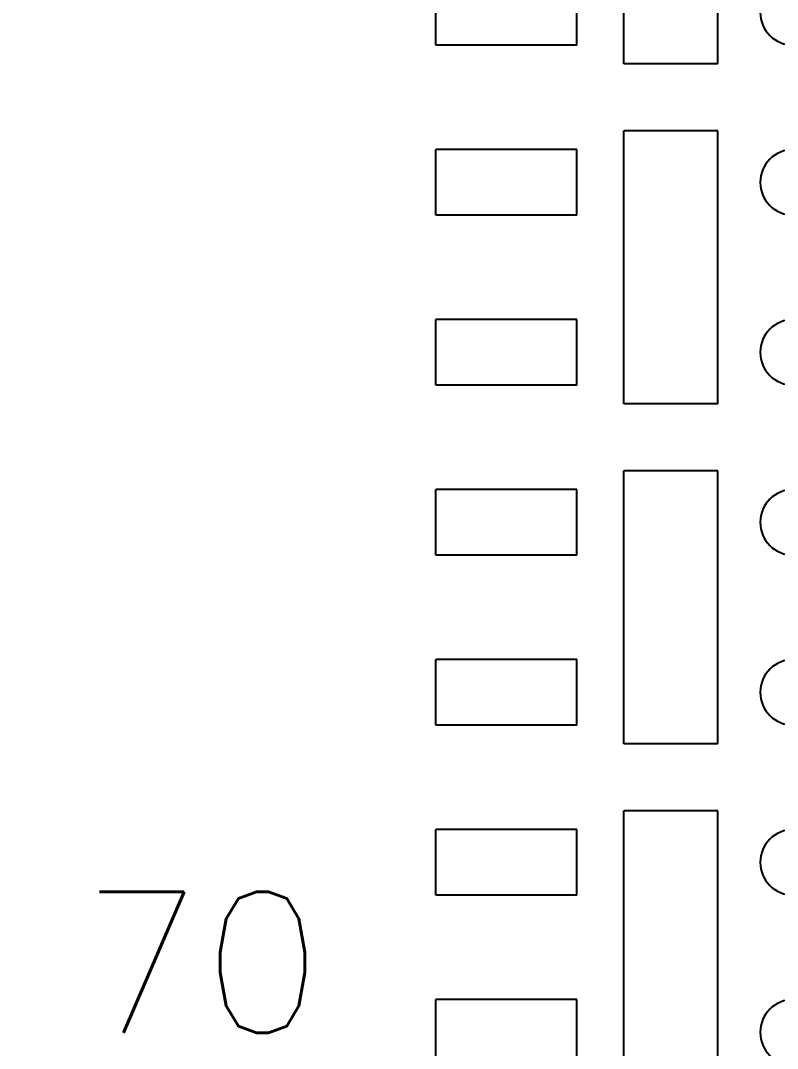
# Model space of a CAD drawing. Extents: x -1398 to -1114, y 27 to 158.
# Drawn here: x -1375.04 to -1371.01, y 66.95 to 72.42 of the extents above; entities that cross this region are included whole.
import ezdxf

# ---------------------------------------------------------------- set-up
doc = ezdxf.new("R2010")
doc.units = 0
doc.header["$LTSCALE"] = 0.5
doc.linetypes.add('CENTER', pattern=[2, 1.25, -0.25, 0.25, -0.25])
doc.linetypes.add('HIDDEN', pattern=[0.375, 0.25, -0.125])
for name, color, linetype in [('B', 5, 'Continuous'), ('DIM', 7, 'Continuous'), ('H', 4, 'HIDDEN'), ('hatch', 7, 'CENTER'), ('NOTES', 7, 'Continuous')]:
    doc.layers.add(name, color=color, linetype=linetype)
doc.styles.get("Standard").update_dxf_attribs({"font": 'ROMANS.SHX'})
doc.dimstyles.new('DIM 1', dxfattribs={"dimtxt": 1.5, "dimasz": 1.5, "dimexe": 1.5, "dimexo": 1.5, "dimgap": 1.5, "dimtad": 0, "dimtih": 1, "dimtoh": 1, "dimdec": 4, "dimzin": 1, "dimdsep": 46, "dimtxsty": 'STANDARD', "dimcen": 1.5, "dimclrd": 256, "dimclre": 256, "dimclrt": 256, "dimadec": 0, "dimazin": 2, "dimtfac": 1, "dimtdec": 4, "dimtmove": 0, "dimatfit": 3, "dimfxl": 1, "dimarcsym": 0})

# ---------------------------------------------------------------- blocks, each defined once
blk = doc.blocks.new('*D15')
at = {"layer": 'Defpoints', "color": 0, "transparency": 16777216}
for p in [(51.7575985669655, -773.8965315578683), (8.920137246049762, -841.1465315578682), (17.88259856696561, -841.1465315578682)]:
    blk.add_point(p, dxfattribs=at)
at = {"layer": 'DIM', "lineweight": -2, "transparency": 16777216}
blk.add_line((16.38259856696561, -841.1465315578682), (8.920137246049762, -841.1465315578682), dxfattribs=at)
at = {"layer": 'DIM', "color": 0, "transparency": 16777216, "insert": (3.741565817478333, -841.1465315578682), "char_height": 1.5, "attachment_point": 5}
blk.add_mtext('67.250', dxfattribs=at)
blk = doc.blocks.new('*D16')
at = {"layer": 'Defpoints', "color": 0, "transparency": 16777216}
for p in [(51.7575985669655, -773.8965315578683), (9.165568895495653, -848.8965315578683), (50.75759856696548, -848.8965315578683)]:
    blk.add_point(p, dxfattribs=at)
at = {"layer": 'DIM', "lineweight": -2, "transparency": 16777216}
blk.add_line((49.25759856696548, -848.8965315578683), (9.165568895495653, -848.8965315578683), dxfattribs=at)
at = {"layer": 'DIM', "color": 0, "transparency": 16777216, "insert": (3.951283181209937, -848.8965315578683), "char_height": 1.5, "attachment_point": 5}
blk.add_mtext('75.000', dxfattribs=at)
blk = doc.blocks.new('*D17')
at = {"layer": 'Defpoints', "color": 0, "transparency": 16777216}
for p in [(17.88259856696561, -833.9382194994946), (17.88259856696561, -841.1465315578682), (20.8825985669655, -841.1465315578685)]:
    blk.add_point(p, dxfattribs=at)
at = {"layer": 'DIM', "lineweight": -2, "transparency": 16777216}
for p, q in [((17.88259856696561, -839.6465315578685), (17.88259856696561, -832.4382194994946)), ((20.8825985669655, -839.6465315578685), (20.8825985669655, -832.4382194994946)), ((16.38259856696561, -833.9382194994946), (14.88259856696561, -833.9382194994946)), ((20.8825985669655, -833.9382194994946), (17.88259856696561, -833.9382194994946)), ((22.3825985669655, -833.9382194994946), (23.8825985669655, -833.9382194994946))]:
    blk.add_line(p, q, dxfattribs=at)
at = {"layer": 'DIM', "transparency": 16777216}
for points in [[(16.38259856696561, -833.6882194994945), (16.38259856696561, -834.1882194994946), (17.88259856696561, -833.9382194994946)], [(22.3825985669655, -833.6882194994945), (22.3825985669655, -834.1882194994946), (20.8825985669655, -833.9382194994946)]]:
    blk.add_solid(points, dxfattribs=at)
at = {"layer": 'DIM', "transparency": 16777216, "insert": (10.38259856696561, -833.9382194994946), "char_height": 1.5, "attachment_point": 5}
blk.add_mtext('3.000', dxfattribs=at)
blk = doc.blocks.new('*D30')
at = {"layer": 'Defpoints', "color": 0, "transparency": 16777216}
for p in [(51.7575985669655, -773.8965315578683), (18.77159856696578, -850.3965315578685), (8.91552924446244, -851.746729118879)]:
    blk.add_point(p, dxfattribs=at)
at = {"layer": 'DIM', "lineweight": -2, "transparency": 16777216}
for p, q in [((14.91552924446244, -850.3965315578685), (11.91552924446244, -851.746729118879)), ((17.27159856696578, -850.3965315578685), (14.91552924446244, -850.3965315578685)), ((11.91552924446244, -851.746729118879), (8.91552924446244, -851.746729118879))]:
    blk.add_line(p, q, dxfattribs=at)
at = {"layer": 'DIM', "transparency": 16777216, "insert": (3.701243530176725, -851.746729118879), "char_height": 1.5, "attachment_point": 5}
blk.add_mtext('76.500', dxfattribs=at)
blk = doc.blocks.new('DFN1006-2L VER BAR')
at = {"layer": 'hatch'}
h = blk.add_hatch(dxfattribs=at)
h.set_pattern_fill('ANSI31', color=256, scale=0.02)
h.set_pattern_definition([(45, (1371.827285418227, -129.6405263820888), (-0.0449012806053458, 0.0449012806053458), [])])
h.paths.add_polyline_path([(2.454799999999636, 0.5297999999999093), (2.36739999999969, 0.529800000000023), (2.36739999999969, 0.3889926348239214, -0.41421356237531), (2.317399999999111, 0.3389926348237395), (2.302399999999636, 0.3389926348238532), (2.302399999999636, 0.2189926348241897), (2.317399999999508, 0.2189926348241897, -0.4142135623730951), (2.367399999999463, 0.1689926348242352), (2.367399999999463, 0.0281824850890189), (2.454799999999636, 0.0281824850890189)])
h.paths.add_polyline_path([(2.454799999999636, -0.375), (2.367399999999634, -0.3749999999998863), (2.367399999999463, -0.5158073651759878, -0.4142135623727699), (2.317399999999508, -0.5658073651759424), (2.302399999999636, -0.5658073651759424), (2.302399999999636, -0.6858073651758332), (2.317399999999508, -0.6858073651758332, -0.4142135623727699), (2.367399999999463, -0.7358073651757877), (2.367399999999634, -0.876617514911004), (2.454799999999636, -0.8766175149108903)])
h.paths.add_polyline_path([(2.454799999999636, -1.279800000000022), (2.367399999999463, -1.279800000000022), (2.367399999999463, -1.420607365175897, -0.4142135623730951), (2.317399999999508, -1.470607365175851), (2.302399999999636, -1.470607365175851), (2.302399999999693, -1.590607365175628), (2.317399999999111, -1.590607365175515, -0.4142135623753097), (2.36739999999969, -1.640607365175696), (2.36739999999969, -1.781417514910913), (2.454799999999636, -1.781417514910913)])
at = {"layer": 'B'}
for p, q in [((2.287399999999536, 0.6439926348239169), (2.317399999999736, 0.6439926348239169)), ((2.237399999999581, 0.5939926348239624), (2.237399999999581, 0.3889926348239214)), ((2.36739999999969, 0.5939926348239624), (2.36739999999969, 0.3889926348239214)), ((2.287399999999536, 0.3389926348239669), (2.317399999999508, 0.3389926348237395)), ((2.302399999999636, 0.2789926348239078), (2.302399999999636, 0.3389926348239669)), ((2.287399999999536, 0.2189926348241897), (2.317399999999508, 0.2189926348241897)), ((2.237399999999581, 0.1689926348242352), (2.237399999999581, -0.0360073651760331)), ((2.367399999999463, 0.1689926348242352), (2.367399999999463, -0.0360073651760331)), ((0, -1.35161751491114), (0, 0.1000000000001364)), ((0.5, 0.1000000000001364), (0, 0.0999999999999091)), ((0.5, -1.351617514910799), (0.5, 0.1000000000002501)), ((-0.25, 0.0015926348220319), (-1.000000000000003, 0.0015926348220319)), ((-1, -0.3484073651777635), (-1, 0.0015926348221456)), ((-0.25, -0.3484073651777635), (-0.25, 0.0015926348220319)), ((0.8999999999999772, 0.0015926348222592), (1.399999999999977, 0.0015926348221456)), ((2.287399999999536, -0.0860073651759876), (2.317399999999508, -0.0860073651759876)), ((2.287399999999536, -0.260807365176106), (2.317399999999736, -0.2608073651759923)), ((2.237399999999581, -0.3108073651759469), (2.237399999999581, -0.5158073651759878)), ((2.367399999999463, -0.5158073651759878), (2.36739999999969, -0.3108073651759469)), ((-0.25, -0.3484073651777635), (-1.000000000000003, -0.3484073651776498)), ((0.8999999999999772, -0.3484073651776498), (1.399999999999977, -0.3484073651776498)), ((1.954800000000716, -0.5158073651763289), (0.8999999999999772, -0.5158073651759878)), ((0.8999999999999772, -0.5158073651759878), (0.8999999999999772, -0.7358073651757877)), ((1.95480000000083, -0.5158073651759878), (1.954800000000773, -0.7358073651757877)), ((2.287399999999536, -0.5658073651759424), (2.317399999999508, -0.5658073651759424)), ((2.287399999999536, -0.6858073651758332), (2.317399999999508, -0.6858073651758332)), ((1.954800000000716, -0.7358073651760151), (0.8999999999999772, -0.7358073651757877)), ((2.237399999999581, -0.9408073651758286), (2.237399999999581, -0.7358073651757877)), ((2.367399999999463, -0.7358073651757877), (2.36739999999969, -0.9408073651758286)), ((-1, -1.253207365178013), (-1, -0.903207365177991)), ((-0.25, -0.903207365177991), (-1, -0.9032073651778773)), ((-0.25, -1.2532073651779), (-0.25, -0.903207365177991)), ((0.8999999999999772, -0.903207365177991), (1.399999999999977, -0.903207365177991)), ((2.287399999999536, -0.9908073651756694), (2.317399999999736, -0.990807365175783)), ((2.287399999999536, -1.165607365175787), (2.317399999999508, -1.165607365175787)), ((-0.25, -1.2532073651779), (-1, -1.253207365177786)), ((0.8999999999999772, -1.2532073651779), (1.399999999999977, -1.2532073651779)), ((2.237399999999581, -1.420607365175897), (2.237399999999581, -1.215607365175742)), ((2.367399999999463, -1.420607365175897), (2.367399999999463, -1.215607365175742)), ((0.5, -1.351617514910913), (0, -1.351617514911026)), ((2.287399999999536, -1.470607365175851), (2.317399999999508, -1.470607365175851)), ((2.237399999999581, -1.845607365175737), (2.237399999999581, -1.640607365175696)), ((2.287399999999536, -1.590607365175742), (2.317399999999508, -1.590607365175515)), ((2.36739999999969, -1.845607365175737), (2.36739999999969, -1.640607365175696)), ((2.287399999999536, -1.895607365175692), (2.317399999999736, -1.895607365175692))]:
    blk.add_line(p, q, dxfattribs=at)
for centre, radius, start, end in [((2.287399999999536, 0.5939926348239624), 0.0499999999999545, 90, 180), ((2.317399999999736, 0.5939926348239624), 0.0499999999999545, 0, 90), ((2.317399999999736, 0.5939926348239624), 0.0499999999999545, 0, 90), ((2.287399999999536, 0.3889926348239214), 0.0499999999999545, 180, 269.9999999995621), ((2.317399999999508, 0.3889926348239214), 0.0500000000001819, 269.9999999995621, 0), ((2.287399999999536, 0.1689926348242352), 0.0499999999999545, 90, 180), ((2.317399999999508, 0.1689926348242352), 0.0499999999999545, 0, 90), ((0.8999999999999772, -0.1734073651776953), 0.175, 90, 270), ((1.399999999999977, -0.1734073651776953), 0.175, 270, 90), ((2.287399999999536, -0.0360073651760331), 0.0499999999999545, 180, 270), ((2.317399999999508, -0.0360073651760331), 0.0499999999999545, 270, 0), ((2.287399999999536, -0.3108073651760606), 0.0499999999999545, 90.00000000021373, 180), ((2.317399999999736, -0.3108073651759469), 0.0499999999999545, 0, 90.00000000021373), ((2.287399999999536, -0.5158073651759878), 0.0499999999999545, 180, 270), ((2.317399999999508, -0.5158073651759878), 0.0499999999999545, 270, 0), ((2.287399999999536, -0.7358073651757877), 0.0499999999999545, 90, 180), ((2.317399999999508, -0.7358073651757877), 0.0499999999999545, 0, 90), ((0.8999999999999772, -1.078207365177945), 0.175, 90, 270), ((1.399999999999977, -1.078207365177945), 0.175, 270, 90), ((2.287399999999536, -0.940807365175715), 0.0499999999999545, 180, 269.9999999997863), ((2.317399999999736, -0.9408073651758286), 0.0499999999999545, 269.9999999997863, 0), ((2.287399999999536, -1.215607365175742), 0.0499999999999545, 90, 180), ((2.317399999999508, -1.215607365175742), 0.0499999999999545, 0, 90), ((2.287399999999536, -1.420607365175897), 0.0499999999999545, 180, 270), ((2.317399999999508, -1.420607365175897), 0.0499999999999545, 270, 0), ((2.287399999999536, -1.640607365175696), 0.0499999999999545, 90.00000000043764, 180), ((2.317399999999508, -1.640607365175696), 0.0500000000001819, 0, 90.00000000043764), ((2.287399999999536, -1.845607365175737), 0.0499999999999545, 180, 270), ((2.317399999999736, -1.845607365175737), 0.0499999999999545, 270, 0), ((2.317399999999736, -1.845607365175737), 0.0499999999999545, 270, 0)]:
    blk.add_arc(centre, radius, start, end, dxfattribs=at)
at = {"layer": 'H'}
for p, q in [((2.454799999999579, 0.5297999999999093), (2.36739999999969, 0.529800000000023)), ((2.302399999999636, 0.3389926348238532), (2.302399999999636, 0.2189926348239624)), ((2.454799999999579, 0.0281824850890189), (2.367399999999463, 0.0281824850890189)), ((2.454799999999579, -0.375), (2.36739999999969, -0.3749999999998863)), ((2.302399999999636, -0.5658073651758287), (2.302399999999636, -0.6858073651758332)), ((2.454799999999579, -0.8766175149108903), (2.36739999999969, -0.876617514911004)), ((2.454799999999579, -1.279800000000022), (2.367399999999463, -1.279800000000022)), ((2.302399999999636, -1.470607365175965), (2.302399999999693, -1.590607365175515)), ((2.454799999999579, -1.781417514910913), (2.36739999999969, -1.781417514910913))]:
    blk.add_line(p, q, dxfattribs=at)

msp = doc.modelspace()

# ---------------------------------------------------------------- block references
for p in [(-1371.827285418227, 73.54292638208472), (-1371.827285418227, 71.73332638208467), (-1371.827285418227, 69.92372638208451), (-1371.827285418227, 68.11412638208435)]:
    msp.add_blockref('DFN1006-2L VER BAR', p)

# ---------------------------------------------------------------- texts
at = {"layer": 'NOTES', "insert": (-1374.713884669126, 67.7834518783993), "char_height": 0.75, "attachment_point": 1}
msp.add_mtext_dynamic_manual_height_columns('{\\Fromans|c134;70}', width=46.88815191224739, gutter_width=1, heights=[0], dxfattribs=at)

# ---------------------------------------------------------------- dimensions: what is measured, and where the dimension line sits
at = {"layer": 'DIM'}
for feature_location, offset, override, picture, middle in [((-1377.567285418227, 59.25151901691027), (-9.856069322503117, -1.3501975610107735), {"dimdec": 3, "dimtfill": 0, "dimtfillclr": 1}, '*D30', (-1392.637640455016, 57.9013214558995)), ((-1378.456285418227, 68.50151901691027), (-8.962461320915963, 0), {"dimdec": 3, "dimclrt": 0, "dimtfill": 0, "dimtfillclr": 1}, '*D15', (-1392.597318167714, 68.50151901691027)), ((-1345.581285418227, 60.75151901691026), (-41.59202967147007, 0), {"dimdec": 3, "dimclrt": 0, "dimtfill": 0, "dimtfillclr": 1}, '*D16', (-1392.387600803983, 60.75151901691026))]:
    dim = msp.add_ordinate_dim(feature_location=feature_location, offset=offset, dtype=0, origin=(-1344.581285418227, 135.7515190169102), dimstyle='DIM 1', override=override, dxfattribs=at)
    dim.commit()
    dim.dimension.update_dxf_attribs({"geometry": picture, "text_midpoint": middle, "insert": (-1396.338883985193, 909.6480505747786)})
dim = msp.add_linear_dim(base=(-1378.456285418227, 75.709831075284), p1=(-1375.456285418227, 68.50151901691015), p2=(-1378.456285418227, 68.50151901691027), dimstyle='DIM 1', override={"dimdec": 3}, dxfattribs=at)
dim.commit()
dim.dimension.update_dxf_attribs({"geometry": '*D17', "text_midpoint": (-1385.956285418227, 75.709831075284), "insert": (-1396.338883985193, 909.6480505747786)})

doc.saveas('drawing.dxf')
